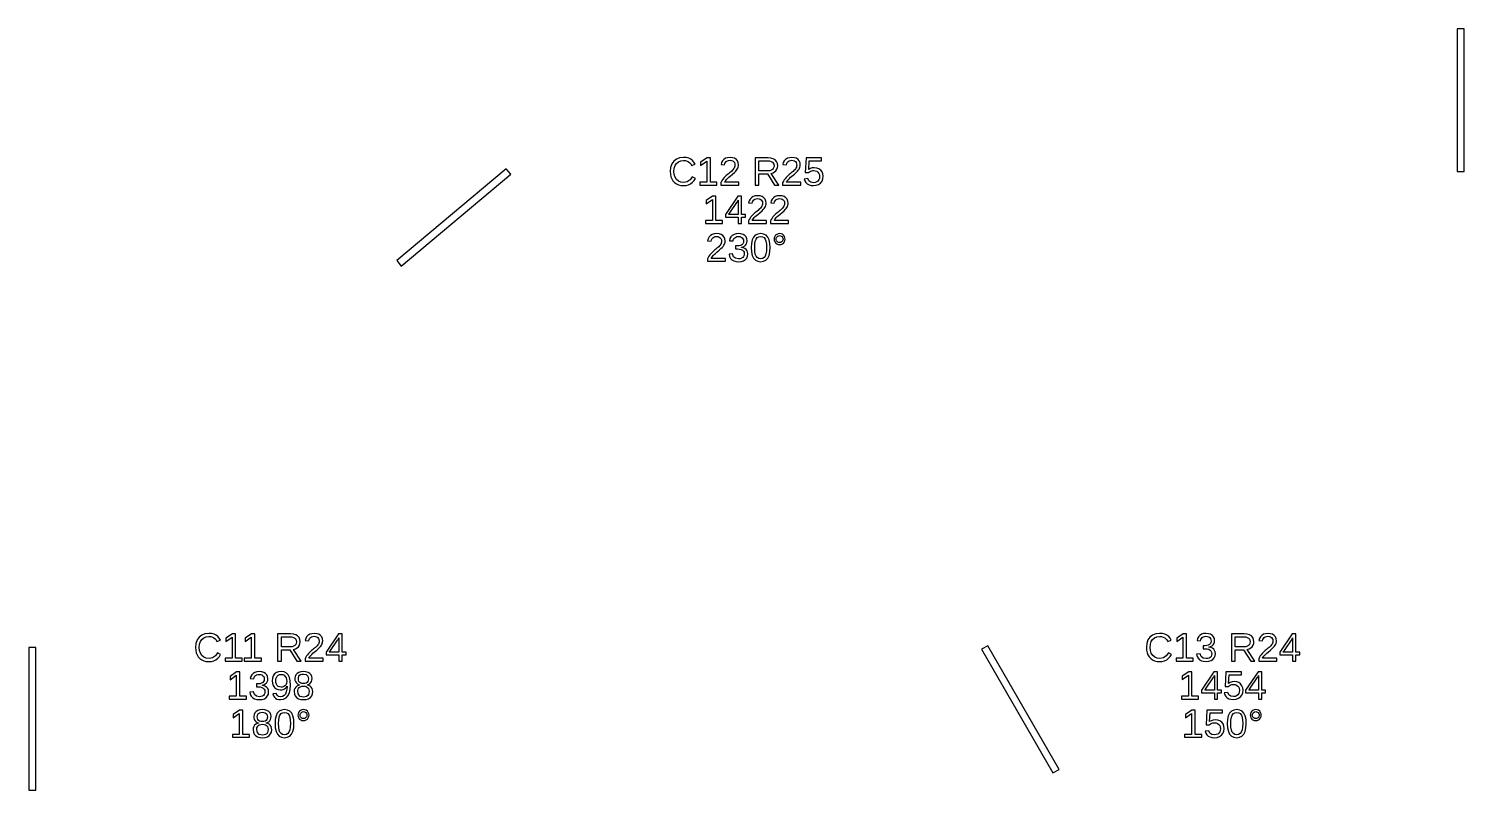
# Model space of a CAD drawing. Extents: x 194 to 2890, y 45 to 1503.
# Drawn here: x 1223.2 to 1524.8, y 845 to 1005 of the extents above; entities that cross this region are included whole.
import ezdxf

# ---------------------------------------------------------------- set-up
doc = ezdxf.new("R2010")
doc.units = 0
doc.layers.get('0').update_dxf_attribs({"linetype": 'CONTINUOUS'})

msp = doc.modelspace()

# ---------------------------------------------------------------- linework, layer by layer
for points in [[(1524.75, 1005), (1523.25, 1005), (1523.25, 975), (1524.75, 975)], [(1361.31, 972.093), (1361.81, 972.222), (1362.26, 972.437), (1362.66, 972.734), (1362.99, 973.109), (1363.26, 973.564), (1362.62, 973.881), (1362.15, 973.219), (1361.55, 972.821), (1360.81, 972.689), (1360.23, 972.76), (1359.73, 972.974), (1359.32, 973.33), (1359.01, 973.803), (1358.83, 974.368), (1358.77, 975.024), (1358.83, 975.685), (1359, 976.244), (1359.3, 976.703), (1359.7, 977.043), (1360.19, 977.247), (1360.78, 977.315), (1361.16, 977.286), (1361.51, 977.198), (1361.83, 977.051), (1362.09, 976.848), (1362.31, 976.593), (1362.47, 976.286), (1363.2, 976.53), (1362.97, 976.961), (1362.67, 977.315), (1362.3, 977.592), (1361.86, 977.791), (1361.35, 977.91), (1360.77, 977.95), (1359.96, 977.863), (1359.28, 977.604), (1358.72, 977.173), (1358.31, 976.589), (1358.06, 975.873), (1357.98, 975.024), (1358.02, 974.441), (1358.13, 973.913), (1358.31, 973.44), (1358.56, 973.028), (1358.89, 972.685), (1359.27, 972.41), (1359.72, 972.21), (1360.22, 972.09), (1360.77, 972.05)], [(1367.8, 972.754), (1366.41, 972.754), (1366.41, 977.864), (1365.73, 977.864), (1364.37, 976.933), (1364.37, 976.241), (1365.67, 977.165), (1365.67, 972.754), (1364.21, 972.754), (1364.21, 972.132), (1367.8, 972.132)], [(1372.42, 972.754), (1369.43, 972.754), (1369.53, 972.946), (1369.66, 973.144), (1369.83, 973.346), (1370.04, 973.559), (1370.29, 973.789), (1370.58, 974.036), (1371.08, 974.457), (1371.47, 974.797), (1371.73, 975.057), (1371.91, 975.277), (1372.06, 975.496), (1372.18, 975.716), (1372.27, 975.936), (1372.32, 976.157), (1372.33, 976.379), (1372.28, 976.843), (1372.13, 977.23), (1371.87, 977.541), (1371.51, 977.768), (1371.07, 977.904), (1370.54, 977.95), (1370.04, 977.905), (1369.61, 977.769), (1369.24, 977.543), (1368.96, 977.24), (1368.76, 976.876), (1368.66, 976.448), (1369.41, 976.379), (1369.47, 976.663), (1369.59, 976.901), (1369.76, 977.093), (1369.98, 977.235), (1370.24, 977.319), (1370.54, 977.348), (1370.84, 977.319), (1371.1, 977.232), (1371.3, 977.087), (1371.46, 976.89), (1371.55, 976.646), (1371.58, 976.355), (1371.56, 976.13), (1371.51, 975.921), (1371.42, 975.728), (1371.3, 975.547), (1371.16, 975.37), (1371, 975.199), (1370.82, 975.031), (1370.62, 974.863), (1370.42, 974.695), (1370.2, 974.522), (1369.98, 974.34), (1369.76, 974.148), (1369.55, 973.943), (1369.34, 973.724), (1369.13, 973.488), (1368.94, 973.233), (1368.78, 972.953), (1368.63, 972.648), (1368.63, 972.132), (1372.42, 972.132)], [(1376.62, 974.512), (1378.4, 974.512), (1379.89, 972.132), (1380.79, 972.132), (1379.16, 974.601), (1379.57, 974.713), (1379.91, 974.896), (1380.19, 975.151), (1380.4, 975.463), (1380.52, 975.821), (1380.56, 976.225), (1380.5, 976.702), (1380.33, 977.104), (1380.03, 977.431), (1379.63, 977.672), (1379.14, 977.816), (1378.54, 977.864), (1375.84, 977.864), (1375.84, 972.132), (1376.62, 972.132)], [(1376.62, 975.126), (1376.62, 977.242), (1378.46, 977.242), (1378.85, 977.213), (1379.18, 977.125), (1379.44, 976.979), (1379.63, 976.778), (1379.74, 976.524), (1379.78, 976.217), (1379.74, 975.898), (1379.63, 975.63), (1379.44, 975.413), (1379.19, 975.254), (1378.87, 975.158), (1378.49, 975.126)], [(1385.39, 972.754), (1382.4, 972.754), (1382.5, 972.946), (1382.63, 973.144), (1382.8, 973.346), (1383, 973.559), (1383.25, 973.789), (1383.54, 974.036), (1384.05, 974.457), (1384.43, 974.797), (1384.7, 975.057), (1384.88, 975.277), (1385.03, 975.496), (1385.15, 975.716), (1385.23, 975.936), (1385.28, 976.157), (1385.3, 976.379), (1385.25, 976.843), (1385.09, 977.23), (1384.84, 977.541), (1384.48, 977.768), (1384.04, 977.904), (1383.5, 977.95), (1383.01, 977.905), (1382.58, 977.769), (1382.21, 977.543), (1381.92, 977.24), (1381.73, 976.876), (1381.63, 976.448), (1382.38, 976.379), (1382.44, 976.663), (1382.56, 976.901), (1382.73, 977.093), (1382.95, 977.235), (1383.21, 977.319), (1383.5, 977.348), (1383.81, 977.319), (1384.06, 977.232), (1384.27, 977.087), (1384.43, 976.89), (1384.52, 976.646), (1384.55, 976.355), (1384.53, 976.13), (1384.48, 975.921), (1384.39, 975.728), (1384.27, 975.547), (1384.13, 975.37), (1383.97, 975.199), (1383.79, 975.031), (1383.59, 974.863), (1383.38, 974.695), (1383.17, 974.522), (1382.95, 974.34), (1382.73, 974.148), (1382.51, 973.943), (1382.3, 973.724), (1382.1, 973.488), (1381.91, 973.233), (1381.74, 972.953), (1381.59, 972.648), (1381.59, 972.132), (1385.39, 972.132)], [(1388.65, 972.108), (1389.15, 972.282), (1389.56, 972.571), (1389.86, 972.961), (1390.03, 973.437), (1390.09, 973.999), (1390.04, 974.497), (1389.87, 974.929), (1389.59, 975.293), (1389.22, 975.569), (1388.77, 975.734), (1388.24, 975.789), (1387.8, 975.749), (1387.4, 975.627), (1387.06, 975.423), (1387.17, 977.242), (1389.76, 977.242), (1389.76, 977.864), (1386.5, 977.864), (1386.31, 974.78), (1387.03, 974.78), (1387.2, 974.915), (1387.37, 975.021), (1387.54, 975.098), (1387.71, 975.15), (1387.9, 975.181), (1388.09, 975.191), (1388.45, 975.154), (1388.75, 975.043), (1389, 974.858), (1389.18, 974.612), (1389.3, 974.321), (1389.33, 973.983), (1389.3, 973.597), (1389.19, 973.271), (1389, 973.004), (1388.75, 972.806), (1388.44, 972.688), (1388.08, 972.648), (1387.52, 972.743), (1387.12, 973.026), (1386.88, 973.499), (1386.14, 973.413), (1386.27, 973.006), (1386.48, 972.668), (1386.77, 972.4), (1387.13, 972.206), (1387.56, 972.089), (1388.06, 972.05)], [(1324.48, 974.425), (1323.52, 975.575), (1300.54, 956.291), (1301.5, 955.142)], [(1368.96, 964.712), (1367.56, 964.712), (1367.56, 969.822), (1366.89, 969.822), (1365.53, 968.89), (1365.53, 968.199), (1366.83, 969.122), (1366.83, 964.712), (1365.37, 964.712), (1365.37, 964.089), (1368.96, 964.089)], [(1372.95, 965.387), (1373.76, 965.387), (1373.76, 965.965), (1372.95, 965.965), (1372.95, 969.822), (1372.18, 969.822), (1369.56, 965.957), (1369.56, 965.387), (1372.26, 965.387), (1372.26, 964.089), (1372.95, 964.089)], [(1370.23, 965.965), (1370.3, 966.046), (1370.52, 966.347), (1371.99, 968.512), (1372.03, 968.576), (1372.08, 968.666), (1372.14, 968.781), (1372.2, 968.89), (1372.24, 968.961), (1372.26, 968.996), (1372.26, 965.965)], [(1378.22, 964.712), (1375.22, 964.712), (1375.32, 964.904), (1375.46, 965.101), (1375.62, 965.304), (1375.83, 965.517), (1376.08, 965.747), (1376.37, 965.993), (1376.87, 966.414), (1377.26, 966.755), (1377.52, 967.015), (1377.7, 967.234), (1377.85, 967.454), (1377.97, 967.674), (1378.06, 967.894), (1378.11, 968.115), (1378.13, 968.337), (1378.07, 968.801), (1377.92, 969.188), (1377.66, 969.499), (1377.3, 969.726), (1376.86, 969.862), (1376.33, 969.908), (1375.83, 969.862), (1375.4, 969.727), (1375.04, 969.501), (1374.75, 969.198), (1374.55, 968.833), (1374.45, 968.406), (1375.2, 968.337), (1375.26, 968.621), (1375.38, 968.859), (1375.56, 969.051), (1375.78, 969.192), (1376.03, 969.277), (1376.33, 969.305), (1376.63, 969.277), (1376.89, 969.19), (1377.1, 969.045), (1377.25, 968.848), (1377.34, 968.604), (1377.37, 968.313), (1377.36, 968.088), (1377.3, 967.879), (1377.21, 967.686), (1377.09, 967.504), (1376.95, 967.328), (1376.79, 967.157), (1376.61, 966.989), (1376.42, 966.821), (1376.21, 966.653), (1375.99, 966.48), (1375.77, 966.297), (1375.55, 966.105), (1375.34, 965.901), (1375.13, 965.681), (1374.93, 965.446), (1374.74, 965.191), (1374.57, 964.911), (1374.42, 964.606), (1374.42, 964.089), (1378.22, 964.089)], [(1382.85, 964.712), (1379.86, 964.712), (1379.96, 964.904), (1380.09, 965.101), (1380.26, 965.304), (1380.46, 965.517), (1380.71, 965.747), (1381, 965.993), (1381.51, 966.414), (1381.89, 966.755), (1382.15, 967.015), (1382.34, 967.234), (1382.49, 967.454), (1382.61, 967.674), (1382.69, 967.894), (1382.74, 968.115), (1382.76, 968.337), (1382.71, 968.801), (1382.55, 969.188), (1382.29, 969.499), (1381.94, 969.726), (1381.5, 969.862), (1380.96, 969.908), (1380.47, 969.862), (1380.04, 969.727), (1379.67, 969.501), (1379.38, 969.198), (1379.19, 968.833), (1379.09, 968.406), (1379.83, 968.337), (1379.9, 968.621), (1380.02, 968.859), (1380.19, 969.051), (1380.41, 969.192), (1380.67, 969.277), (1380.96, 969.305), (1381.27, 969.277), (1381.52, 969.19), (1381.73, 969.045), (1381.88, 968.848), (1381.98, 968.604), (1382.01, 968.313), (1381.99, 968.088), (1381.94, 967.879), (1381.85, 967.686), (1381.73, 967.504), (1381.59, 967.328), (1381.43, 967.157), (1381.25, 966.989), (1381.05, 966.821), (1380.84, 966.653), (1380.63, 966.48), (1380.41, 966.297), (1380.19, 966.105), (1379.97, 965.901), (1379.76, 965.681), (1379.56, 965.446), (1379.37, 965.191), (1379.2, 964.911), (1379.05, 964.606), (1379.05, 964.089), (1382.85, 964.089)], [(1369.6, 956.754), (1366.61, 956.754), (1366.71, 956.946), (1366.84, 957.144), (1367.01, 957.346), (1367.21, 957.559), (1367.46, 957.789), (1367.75, 958.036), (1368.26, 958.457), (1368.64, 958.797), (1368.9, 959.057), (1369.09, 959.277), (1369.24, 959.496), (1369.36, 959.716), (1369.44, 959.936), (1369.49, 960.157), (1369.51, 960.379), (1369.46, 960.843), (1369.3, 961.23), (1369.04, 961.541), (1368.69, 961.768), (1368.24, 961.904), (1367.71, 961.95), (1367.21, 961.905), (1366.78, 961.769), (1366.42, 961.543), (1366.13, 961.24), (1365.93, 960.876), (1365.83, 960.448), (1366.58, 960.379), (1366.65, 960.663), (1366.76, 960.901), (1366.94, 961.093), (1367.16, 961.235), (1367.42, 961.319), (1367.71, 961.348), (1368.01, 961.319), (1368.27, 961.232), (1368.48, 961.087), (1368.63, 960.89), (1368.72, 960.646), (1368.75, 960.355), (1368.74, 960.13), (1368.68, 959.921), (1368.59, 959.728), (1368.48, 959.547), (1368.34, 959.37), (1368.17, 959.199), (1367.99, 959.031), (1367.8, 958.863), (1367.59, 958.695), (1367.37, 958.522), (1367.16, 958.34), (1366.94, 958.148), (1366.72, 957.943), (1366.51, 957.724), (1366.31, 957.488), (1366.12, 957.233), (1365.95, 956.953), (1365.8, 956.648), (1365.8, 956.132), (1369.6, 956.132)], [(1372.92, 956.099), (1373.4, 956.244), (1373.78, 956.486), (1374.06, 956.816), (1374.23, 957.225), (1374.28, 957.714), (1374.24, 958.06), (1374.13, 958.363), (1373.93, 958.626), (1373.66, 958.835), (1373.32, 958.978), (1372.93, 959.057), (1372.93, 959.073), (1373.29, 959.179), (1373.58, 959.335), (1373.82, 959.539), (1373.99, 959.791), (1374.09, 960.089), (1374.13, 960.432), (1374.07, 960.875), (1373.91, 961.247), (1373.65, 961.549), (1373.29, 961.772), (1372.84, 961.905), (1372.31, 961.95), (1371.81, 961.906), (1371.38, 961.774), (1371.02, 961.555), (1370.73, 961.258), (1370.53, 960.892), (1370.43, 960.457), (1371.17, 960.4), (1371.23, 960.678), (1371.34, 960.911), (1371.52, 961.099), (1371.74, 961.237), (1372, 961.32), (1372.3, 961.348), (1372.63, 961.318), (1372.89, 961.229), (1373.1, 961.081), (1373.25, 960.882), (1373.34, 960.64), (1373.37, 960.355), (1373.34, 960.068), (1373.23, 959.826), (1373.04, 959.629), (1372.79, 959.483), (1372.48, 959.395), (1372.11, 959.366), (1371.71, 959.366), (1371.71, 958.731), (1372.12, 958.731), (1372.54, 958.702), (1372.89, 958.615), (1373.16, 958.469), (1373.36, 958.271), (1373.48, 958.028), (1373.52, 957.739), (1373.49, 957.41), (1373.38, 957.14), (1373.21, 956.929), (1372.97, 956.778), (1372.68, 956.687), (1372.34, 956.656), (1371.71, 956.769), (1371.29, 957.108), (1371.09, 957.674), (1370.33, 957.604), (1370.45, 957.134), (1370.65, 956.746), (1370.95, 956.443), (1371.34, 956.225), (1371.8, 956.094), (1372.34, 956.05)], [(1377.56, 956.134), (1378.06, 956.387), (1378.45, 956.807), (1378.73, 957.387), (1378.9, 958.118), (1378.96, 959), (1378.91, 959.894), (1378.75, 960.629), (1378.48, 961.205), (1378.1, 961.619), (1377.6, 961.867), (1376.98, 961.95), (1376.35, 961.868), (1375.84, 961.623), (1375.46, 961.213), (1375.19, 960.64), (1375.03, 959.902), (1374.98, 959), (1375.03, 958.114), (1375.2, 957.382), (1375.47, 956.803), (1375.86, 956.385), (1376.35, 956.134), (1376.96, 956.05)], [(1381.25, 959.668), (1381.53, 959.781), (1381.77, 959.968), (1381.96, 960.21), (1382.08, 960.484), (1382.12, 960.79), (1382.08, 961.097), (1381.97, 961.371), (1381.78, 961.612), (1381.53, 961.8), (1381.26, 961.912), (1380.95, 961.95), (1380.64, 961.912), (1380.36, 961.798), (1380.12, 961.608), (1379.93, 961.365), (1379.82, 961.093), (1379.78, 960.79), (1379.82, 960.488), (1379.93, 960.215), (1380.13, 959.972), (1380.37, 959.783), (1380.64, 959.669), (1380.95, 959.631)], [(1376.57, 956.711), (1376.25, 956.9), (1376.02, 957.214), (1375.85, 957.664), (1375.75, 958.259), (1375.72, 959), (1375.75, 959.759), (1375.85, 960.362), (1376.01, 960.806), (1376.25, 961.112), (1376.57, 961.295), (1376.98, 961.356), (1377.38, 961.294), (1377.7, 961.108), (1377.93, 960.798), (1378.09, 960.351), (1378.18, 959.751), (1378.22, 959), (1378.18, 958.271), (1378.08, 957.68), (1377.91, 957.226), (1377.68, 956.905), (1377.36, 956.712), (1376.97, 956.648)], [(1380.76, 960.082), (1380.59, 960.154), (1380.44, 960.274), (1380.32, 960.427), (1380.25, 960.599), (1380.23, 960.79), (1380.25, 960.981), (1380.32, 961.154), (1380.44, 961.307), (1380.59, 961.427), (1380.76, 961.499), (1380.95, 961.523), (1381.14, 961.499), (1381.31, 961.429), (1381.46, 961.311), (1381.58, 961.159), (1381.65, 960.986), (1381.67, 960.79), (1381.65, 960.597), (1381.58, 960.424), (1381.46, 960.271), (1381.31, 960.153), (1381.14, 960.082), (1380.95, 960.058)], [(1261.62, 872.093), (1262.12, 872.222), (1262.57, 872.437), (1262.97, 872.734), (1263.3, 873.109), (1263.56, 873.564), (1262.93, 873.881), (1262.46, 873.219), (1261.86, 872.821), (1261.12, 872.689), (1260.54, 872.76), (1260.04, 872.974), (1259.63, 873.33), (1259.32, 873.803), (1259.14, 874.368), (1259.08, 875.024), (1259.14, 875.685), (1259.31, 876.244), (1259.61, 876.703), (1260.01, 877.043), (1260.5, 877.247), (1261.09, 877.315), (1261.47, 877.286), (1261.82, 877.198), (1262.13, 877.051), (1262.4, 876.848), (1262.62, 876.593), (1262.78, 876.286), (1263.51, 876.53), (1263.28, 876.961), (1262.98, 877.315), (1262.61, 877.592), (1262.17, 877.791), (1261.66, 877.91), (1261.08, 877.95), (1260.27, 877.863), (1259.58, 877.604), (1259.03, 877.173), (1258.62, 876.589), (1258.37, 875.873), (1258.29, 875.024), (1258.32, 874.441), (1258.43, 873.913), (1258.62, 873.44), (1258.87, 873.028), (1259.2, 872.685), (1259.58, 872.41), (1260.03, 872.21), (1260.53, 872.09), (1261.08, 872.05)], [(1268.11, 872.754), (1266.71, 872.754), (1266.71, 877.864), (1266.04, 877.864), (1264.68, 876.933), (1264.68, 876.241), (1265.98, 877.165), (1265.98, 872.754), (1264.52, 872.754), (1264.52, 872.132), (1268.11, 872.132)], [(1272.13, 872.754), (1270.73, 872.754), (1270.73, 877.864), (1270.06, 877.864), (1268.7, 876.933), (1268.7, 876.241), (1269.99, 877.165), (1269.99, 872.754), (1268.53, 872.754), (1268.53, 872.132), (1272.13, 872.132)], [(1276.31, 874.512), (1278.1, 874.512), (1279.58, 872.132), (1280.48, 872.132), (1278.85, 874.601), (1279.26, 874.713), (1279.6, 874.896), (1279.88, 875.151), (1280.09, 875.463), (1280.21, 875.821), (1280.25, 876.225), (1280.19, 876.702), (1280.02, 877.104), (1279.72, 877.431), (1279.32, 877.672), (1278.83, 877.816), (1278.23, 877.864), (1275.53, 877.864), (1275.53, 872.132), (1276.31, 872.132)], [(1285.08, 872.754), (1282.09, 872.754), (1282.19, 872.946), (1282.32, 873.144), (1282.49, 873.346), (1282.7, 873.559), (1282.94, 873.789), (1283.23, 874.036), (1283.74, 874.457), (1284.12, 874.797), (1284.39, 875.057), (1284.57, 875.277), (1284.72, 875.496), (1284.84, 875.716), (1284.92, 875.936), (1284.98, 876.157), (1284.99, 876.379), (1284.94, 876.843), (1284.79, 877.23), (1284.53, 877.541), (1284.17, 877.768), (1283.73, 877.904), (1283.19, 877.95), (1282.7, 877.905), (1282.27, 877.769), (1281.9, 877.543), (1281.61, 877.24), (1281.42, 876.876), (1281.32, 876.448), (1282.07, 876.379), (1282.13, 876.663), (1282.25, 876.901), (1282.42, 877.093), (1282.64, 877.235), (1282.9, 877.319), (1283.19, 877.348), (1283.5, 877.319), (1283.75, 877.232), (1283.96, 877.087), (1284.12, 876.89), (1284.21, 876.646), (1284.24, 876.355), (1284.22, 876.13), (1284.17, 875.921), (1284.08, 875.728), (1283.96, 875.547), (1283.82, 875.37), (1283.66, 875.199), (1283.48, 875.031), (1283.28, 874.863), (1283.07, 874.695), (1282.86, 874.522), (1282.64, 874.34), (1282.42, 874.148), (1282.2, 873.943), (1281.99, 873.724), (1281.79, 873.488), (1281.6, 873.233), (1281.43, 872.953), (1281.29, 872.648), (1281.29, 872.132), (1285.08, 872.132)], [(1289.09, 873.429), (1289.89, 873.429), (1289.89, 874.007), (1289.09, 874.007), (1289.09, 877.864), (1288.32, 877.864), (1285.69, 873.999), (1285.69, 873.429), (1288.39, 873.429), (1288.39, 872.132), (1289.09, 872.132)], [(1461.31, 872.093), (1461.81, 872.222), (1462.26, 872.437), (1462.66, 872.734), (1462.99, 873.109), (1463.26, 873.564), (1462.62, 873.881), (1462.15, 873.219), (1461.55, 872.821), (1460.81, 872.689), (1460.23, 872.76), (1459.73, 872.974), (1459.32, 873.33), (1459.01, 873.803), (1458.83, 874.368), (1458.77, 875.024), (1458.83, 875.685), (1459, 876.244), (1459.3, 876.703), (1459.7, 877.043), (1460.19, 877.247), (1460.78, 877.315), (1461.16, 877.286), (1461.51, 877.198), (1461.83, 877.051), (1462.09, 876.848), (1462.31, 876.593), (1462.47, 876.286), (1463.2, 876.53), (1462.97, 876.961), (1462.67, 877.315), (1462.3, 877.592), (1461.86, 877.791), (1461.35, 877.91), (1460.77, 877.95), (1459.96, 877.863), (1459.28, 877.604), (1458.72, 877.173), (1458.31, 876.589), (1458.06, 875.873), (1457.98, 875.024), (1458.02, 874.441), (1458.13, 873.913), (1458.31, 873.44), (1458.56, 873.028), (1458.89, 872.685), (1459.27, 872.41), (1459.72, 872.21), (1460.22, 872.09), (1460.77, 872.05)], [(1467.8, 872.754), (1466.41, 872.754), (1466.41, 877.864), (1465.73, 877.864), (1464.37, 876.933), (1464.37, 876.241), (1465.67, 877.165), (1465.67, 872.754), (1464.21, 872.754), (1464.21, 872.132), (1467.8, 872.132)], [(1471.11, 872.099), (1471.59, 872.244), (1471.97, 872.486), (1472.25, 872.816), (1472.42, 873.225), (1472.48, 873.714), (1472.44, 874.06), (1472.32, 874.363), (1472.12, 874.626), (1471.85, 874.835), (1471.51, 874.978), (1471.12, 875.057), (1471.12, 875.073), (1471.48, 875.179), (1471.77, 875.335), (1472.01, 875.539), (1472.18, 875.791), (1472.28, 876.089), (1472.32, 876.432), (1472.26, 876.875), (1472.1, 877.247), (1471.84, 877.549), (1471.48, 877.772), (1471.03, 877.905), (1470.5, 877.95), (1470, 877.906), (1469.57, 877.774), (1469.21, 877.555), (1468.92, 877.258), (1468.72, 876.892), (1468.62, 876.457), (1469.36, 876.4), (1469.42, 876.678), (1469.54, 876.911), (1469.71, 877.099), (1469.93, 877.237), (1470.19, 877.32), (1470.49, 877.348), (1470.82, 877.318), (1471.08, 877.229), (1471.29, 877.081), (1471.44, 876.882), (1471.53, 876.64), (1471.56, 876.355), (1471.53, 876.068), (1471.42, 875.826), (1471.23, 875.629), (1470.98, 875.483), (1470.67, 875.395), (1470.3, 875.366), (1469.9, 875.366), (1469.9, 874.731), (1470.32, 874.731), (1470.73, 874.702), (1471.08, 874.615), (1471.35, 874.469), (1471.55, 874.271), (1471.68, 874.028), (1471.72, 873.739), (1471.68, 873.41), (1471.57, 873.14), (1471.4, 872.929), (1471.16, 872.778), (1470.87, 872.687), (1470.53, 872.656), (1469.9, 872.769), (1469.49, 873.108), (1469.28, 873.674), (1468.53, 873.604), (1468.64, 873.134), (1468.84, 872.746), (1469.14, 872.443), (1469.53, 872.225), (1469.99, 872.094), (1470.53, 872.05)], [(1476.62, 874.512), (1478.4, 874.512), (1479.89, 872.132), (1480.79, 872.132), (1479.16, 874.601), (1479.57, 874.713), (1479.91, 874.896), (1480.19, 875.151), (1480.4, 875.463), (1480.52, 875.821), (1480.56, 876.225), (1480.5, 876.702), (1480.33, 877.104), (1480.03, 877.431), (1479.63, 877.672), (1479.14, 877.816), (1478.54, 877.864), (1475.84, 877.864), (1475.84, 872.132), (1476.62, 872.132)], [(1485.39, 872.754), (1482.4, 872.754), (1482.5, 872.946), (1482.63, 873.144), (1482.8, 873.346), (1483, 873.559), (1483.25, 873.789), (1483.54, 874.036), (1484.05, 874.457), (1484.43, 874.797), (1484.7, 875.057), (1484.88, 875.277), (1485.03, 875.496), (1485.15, 875.716), (1485.23, 875.936), (1485.28, 876.157), (1485.3, 876.379), (1485.25, 876.843), (1485.09, 877.23), (1484.84, 877.541), (1484.48, 877.768), (1484.04, 877.904), (1483.5, 877.95), (1483.01, 877.905), (1482.58, 877.769), (1482.21, 877.543), (1481.92, 877.24), (1481.73, 876.876), (1481.63, 876.448), (1482.38, 876.379), (1482.44, 876.663), (1482.56, 876.901), (1482.73, 877.093), (1482.95, 877.235), (1483.21, 877.319), (1483.5, 877.348), (1483.81, 877.319), (1484.06, 877.232), (1484.27, 877.087), (1484.43, 876.89), (1484.52, 876.646), (1484.55, 876.355), (1484.53, 876.13), (1484.48, 875.921), (1484.39, 875.728), (1484.27, 875.547), (1484.13, 875.37), (1483.97, 875.199), (1483.79, 875.031), (1483.59, 874.863), (1483.38, 874.695), (1483.17, 874.522), (1482.95, 874.34), (1482.73, 874.148), (1482.51, 873.943), (1482.3, 873.724), (1482.1, 873.488), (1481.91, 873.233), (1481.74, 872.953), (1481.59, 872.648), (1481.59, 872.132), (1485.39, 872.132)], [(1489.39, 873.429), (1490.2, 873.429), (1490.2, 874.007), (1489.39, 874.007), (1489.39, 877.864), (1488.63, 877.864), (1486, 873.999), (1486, 873.429), (1488.7, 873.429), (1488.7, 872.132), (1489.39, 872.132)], [(1224.75, 875), (1223.25, 875), (1223.25, 845), (1224.75, 845)], [(1276.31, 875.126), (1276.31, 877.242), (1278.15, 877.242), (1278.54, 877.213), (1278.87, 877.125), (1279.13, 876.979), (1279.32, 876.778), (1279.43, 876.524), (1279.47, 876.217), (1279.43, 875.898), (1279.32, 875.63), (1279.13, 875.413), (1278.88, 875.254), (1278.56, 875.158), (1278.18, 875.126)], [(1286.37, 874.007), (1286.43, 874.089), (1286.65, 874.39), (1288.12, 876.554), (1288.16, 876.618), (1288.22, 876.708), (1288.28, 876.823), (1288.34, 876.932), (1288.38, 877.004), (1288.39, 877.038), (1288.39, 874.007)], [(1439.65, 849.394), (1424.65, 875.375), (1423.35, 874.625), (1438.35, 848.644)], [(1476.62, 875.126), (1476.62, 877.242), (1478.46, 877.242), (1478.85, 877.213), (1479.18, 877.125), (1479.44, 876.979), (1479.63, 876.778), (1479.74, 876.524), (1479.78, 876.217), (1479.74, 875.898), (1479.63, 875.63), (1479.44, 875.413), (1479.19, 875.254), (1478.87, 875.158), (1478.49, 875.126)], [(1486.68, 874.007), (1486.74, 874.089), (1486.96, 874.39), (1488.43, 876.554), (1488.47, 876.618), (1488.52, 876.708), (1488.59, 876.823), (1488.65, 876.932), (1488.69, 877.004), (1488.7, 877.038), (1488.7, 874.007)], [(1268.96, 864.754), (1267.56, 864.754), (1267.56, 869.864), (1266.89, 869.864), (1265.53, 868.933), (1265.53, 868.241), (1266.83, 869.165), (1266.83, 864.754), (1265.37, 864.754), (1265.37, 864.132), (1268.96, 864.132)], [(1272.26, 864.099), (1272.74, 864.244), (1273.13, 864.486), (1273.41, 864.816), (1273.58, 865.225), (1273.63, 865.714), (1273.59, 866.06), (1273.47, 866.363), (1273.28, 866.626), (1273.01, 866.835), (1272.67, 866.978), (1272.27, 867.057), (1272.27, 867.073), (1272.63, 867.179), (1272.93, 867.335), (1273.17, 867.539), (1273.34, 867.791), (1273.44, 868.089), (1273.47, 868.432), (1273.42, 868.875), (1273.26, 869.247), (1273, 869.549), (1272.64, 869.772), (1272.19, 869.905), (1271.66, 869.95), (1271.16, 869.906), (1270.73, 869.774), (1270.36, 869.555), (1270.08, 869.258), (1269.88, 868.892), (1269.78, 868.457), (1270.52, 868.4), (1270.58, 868.678), (1270.69, 868.911), (1270.86, 869.099), (1271.08, 869.237), (1271.35, 869.32), (1271.65, 869.348), (1271.97, 869.318), (1272.24, 869.229), (1272.45, 869.081), (1272.6, 868.882), (1272.69, 868.64), (1272.72, 868.355), (1272.69, 868.068), (1272.57, 867.826), (1272.39, 867.629), (1272.14, 867.483), (1271.83, 867.395), (1271.46, 867.366), (1271.06, 867.366), (1271.06, 866.731), (1271.47, 866.731), (1271.89, 866.702), (1272.24, 866.615), (1272.51, 866.469), (1272.71, 866.271), (1272.83, 866.028), (1272.87, 865.739), (1272.84, 865.41), (1272.73, 865.14), (1272.56, 864.929), (1272.32, 864.778), (1272.03, 864.687), (1271.69, 864.656), (1271.06, 864.769), (1270.64, 865.108), (1270.44, 865.674), (1269.68, 865.604), (1269.79, 865.134), (1270, 864.746), (1270.3, 864.443), (1270.68, 864.225), (1271.15, 864.094), (1271.69, 864.05)], [(1276.78, 864.138), (1277.29, 864.403), (1277.7, 864.844), (1278, 865.448), (1278.18, 866.205), (1278.24, 867.114), (1278.18, 867.981), (1278.02, 868.691), (1277.75, 869.242), (1277.37, 869.635), (1276.88, 869.871), (1276.3, 869.95), (1275.74, 869.893), (1275.28, 869.721), (1274.9, 869.435), (1274.61, 869.049), (1274.45, 868.578), (1274.39, 868.021), (1274.44, 867.476), (1274.6, 867.009), (1274.85, 866.617), (1275.2, 866.324), (1275.61, 866.147), (1276.09, 866.089), (1276.4, 866.113), (1276.69, 866.187), (1276.96, 866.31), (1277.2, 866.474), (1277.38, 866.67), (1277.52, 866.898), (1277.47, 866.23), (1277.35, 865.672), (1277.15, 865.226), (1276.89, 864.901), (1276.57, 864.705), (1276.18, 864.64), (1275.74, 864.72), (1275.41, 864.958), (1275.21, 865.356), (1274.51, 865.246), (1274.65, 864.865), (1274.84, 864.56), (1275.09, 864.333), (1275.39, 864.176), (1275.75, 864.082), (1276.16, 864.05)], [(1275.94, 866.707), (1275.67, 866.828), (1275.44, 867.03), (1275.27, 867.302), (1275.17, 867.633), (1275.14, 868.021), (1275.17, 868.403), (1275.27, 868.727), (1275.44, 868.996), (1275.67, 869.196), (1275.95, 869.316), (1276.27, 869.356), (1276.61, 869.309), (1276.89, 869.169), (1277.12, 868.935), (1277.3, 868.624), (1277.41, 868.253), (1277.44, 867.822), (1277.42, 867.605), (1277.37, 867.404), (1277.29, 867.22), (1277.17, 867.057), (1277.03, 866.92), (1276.86, 866.811), (1276.67, 866.731), (1276.47, 866.682), (1276.27, 866.666)], [(1281.53, 864.099), (1282.02, 864.247), (1282.4, 864.494), (1282.68, 864.828), (1282.85, 865.24), (1282.91, 865.731), (1282.87, 866.087), (1282.77, 866.401), (1282.6, 866.672), (1282.37, 866.891), (1282.09, 867.047), (1281.75, 867.138), (1281.75, 867.155), (1282.04, 867.247), (1282.29, 867.401), (1282.49, 867.614), (1282.64, 867.873), (1282.73, 868.159), (1282.76, 868.473), (1282.71, 868.895), (1282.55, 869.254), (1282.27, 869.551), (1281.91, 869.773), (1281.46, 869.906), (1280.94, 869.95), (1280.42, 869.905), (1279.99, 869.769), (1279.62, 869.543), (1279.35, 869.244), (1279.19, 868.89), (1279.13, 868.481), (1279.16, 868.167), (1279.25, 867.881), (1279.4, 867.622), (1279.6, 867.407), (1279.85, 867.248), (1280.14, 867.146), (1280.14, 867.13), (1279.83, 867.043), (1279.55, 866.888), (1279.32, 866.666), (1279.14, 866.391), (1279.03, 866.077), (1279, 865.722), (1279.05, 865.229), (1279.23, 864.816), (1279.52, 864.486), (1279.91, 864.244), (1280.39, 864.099), (1280.95, 864.05)], [(1280.63, 867.452), (1280.37, 867.538), (1280.16, 867.681), (1280, 867.88), (1279.91, 868.13), (1279.88, 868.432), (1279.91, 868.728), (1280, 868.971), (1280.15, 869.16), (1280.36, 869.296), (1280.62, 869.377), (1280.94, 869.405), (1281.53, 869.297), (1281.89, 868.972), (1282, 868.432), (1281.97, 868.11), (1281.88, 867.853), (1281.73, 867.661), (1281.53, 867.529), (1281.26, 867.45), (1280.95, 867.423)], [(1468.96, 864.798), (1467.56, 864.798), (1467.56, 869.909), (1466.89, 869.909), (1465.53, 868.977), (1465.53, 868.285), (1466.83, 869.209), (1466.83, 864.798), (1465.37, 864.798), (1465.37, 864.176), (1468.96, 864.176)], [(1472.95, 865.474), (1473.76, 865.474), (1473.76, 866.051), (1472.95, 866.051), (1472.95, 869.909), (1472.18, 869.909), (1469.56, 866.043), (1469.56, 865.474), (1472.26, 865.474), (1472.26, 864.176), (1472.95, 864.176)], [(1470.23, 866.051), (1470.3, 866.133), (1470.52, 866.434), (1471.99, 868.598), (1472.03, 868.663), (1472.08, 868.752), (1472.14, 868.867), (1472.2, 868.976), (1472.24, 869.048), (1472.26, 869.083), (1472.26, 866.051)], [(1476.84, 864.152), (1477.34, 864.326), (1477.75, 864.615), (1478.04, 865.005), (1478.22, 865.481), (1478.28, 866.043), (1478.23, 866.541), (1478.06, 866.973), (1477.78, 867.337), (1477.41, 867.613), (1476.96, 867.778), (1476.43, 867.833), (1475.99, 867.793), (1475.59, 867.671), (1475.25, 867.467), (1475.36, 869.286), (1477.95, 869.286), (1477.95, 869.909), (1474.69, 869.909), (1474.5, 866.824), (1475.22, 866.824), (1475.39, 866.959), (1475.56, 867.065), (1475.73, 867.142), (1475.9, 867.194), (1476.09, 867.225), (1476.28, 867.235), (1476.64, 867.198), (1476.94, 867.087), (1477.19, 866.902), (1477.37, 866.656), (1477.49, 866.365), (1477.52, 866.027), (1477.49, 865.642), (1477.38, 865.315), (1477.19, 865.048), (1476.94, 864.851), (1476.63, 864.732), (1476.27, 864.692), (1475.71, 864.787), (1475.31, 865.07), (1475.07, 865.543), (1474.33, 865.457), (1474.46, 865.05), (1474.67, 864.712), (1474.96, 864.444), (1475.32, 864.25), (1475.75, 864.133), (1476.25, 864.094)], [(1482.22, 865.474), (1483.02, 865.474), (1483.02, 866.051), (1482.22, 866.051), (1482.22, 869.909), (1481.45, 869.909), (1478.83, 866.043), (1478.83, 865.474), (1481.53, 865.474), (1481.53, 864.176), (1482.22, 864.176)], [(1479.5, 866.051), (1479.57, 866.133), (1479.79, 866.434), (1481.25, 868.598), (1481.3, 868.663), (1481.35, 868.752), (1481.41, 868.867), (1481.47, 868.976), (1481.51, 869.048), (1481.53, 869.083), (1481.53, 866.051)], [(1280.29, 864.731), (1279.89, 865.126), (1279.75, 865.783), (1279.79, 866.098), (1279.89, 866.365), (1280.07, 866.583), (1280.3, 866.745), (1280.59, 866.842), (1280.94, 866.874), (1281.29, 866.844), (1281.59, 866.754), (1281.83, 866.603), (1282, 866.394), (1282.11, 866.126), (1282.15, 865.8), (1282.11, 865.42), (1282.02, 865.115), (1281.85, 864.886), (1281.62, 864.727), (1281.33, 864.631), (1280.96, 864.599)], [(1269.61, 856.754), (1268.21, 856.754), (1268.21, 861.864), (1267.54, 861.864), (1266.18, 860.933), (1266.18, 860.241), (1267.48, 861.165), (1267.48, 856.754), (1266.02, 856.754), (1266.02, 856.132), (1269.61, 856.132)], [(1272.92, 856.099), (1273.4, 856.247), (1273.78, 856.494), (1274.06, 856.828), (1274.23, 857.24), (1274.29, 857.731), (1274.25, 858.087), (1274.15, 858.401), (1273.98, 858.672), (1273.75, 858.891), (1273.47, 859.047), (1273.13, 859.138), (1273.13, 859.155), (1273.42, 859.247), (1273.67, 859.401), (1273.87, 859.614), (1274.03, 859.873), (1274.12, 860.159), (1274.15, 860.473), (1274.09, 860.895), (1273.93, 861.254), (1273.66, 861.551), (1273.29, 861.773), (1272.84, 861.906), (1272.32, 861.95), (1271.81, 861.905), (1271.37, 861.769), (1271, 861.543), (1270.73, 861.244), (1270.57, 860.89), (1270.51, 860.481), (1270.54, 860.167), (1270.63, 859.881), (1270.78, 859.622), (1270.99, 859.407), (1271.23, 859.248), (1271.52, 859.146), (1271.52, 859.13), (1271.21, 859.043), (1270.93, 858.888), (1270.7, 858.666), (1270.52, 858.391), (1270.41, 858.077), (1270.38, 857.722), (1270.44, 857.229), (1270.61, 856.816), (1270.9, 856.486), (1271.29, 856.244), (1271.77, 856.099), (1272.34, 856.05)], [(1272.01, 859.452), (1271.75, 859.538), (1271.54, 859.681), (1271.39, 859.88), (1271.29, 860.13), (1271.26, 860.432), (1271.29, 860.728), (1271.38, 860.971), (1271.53, 861.16), (1271.74, 861.296), (1272, 861.377), (1272.32, 861.405), (1272.91, 861.297), (1273.27, 860.972), (1273.39, 860.432), (1273.36, 860.11), (1273.27, 859.853), (1273.11, 859.661), (1272.91, 859.529), (1272.64, 859.45), (1272.33, 859.423)], [(1277.56, 856.134), (1278.06, 856.387), (1278.45, 856.807), (1278.73, 857.387), (1278.9, 858.118), (1278.96, 859), (1278.91, 859.894), (1278.75, 860.629), (1278.48, 861.205), (1278.1, 861.619), (1277.6, 861.867), (1276.98, 861.95), (1276.35, 861.868), (1275.84, 861.623), (1275.46, 861.213), (1275.19, 860.64), (1275.03, 859.902), (1274.98, 859), (1275.03, 858.114), (1275.2, 857.382), (1275.47, 856.803), (1275.86, 856.385), (1276.35, 856.134), (1276.96, 856.05)], [(1276.57, 856.711), (1276.25, 856.9), (1276.02, 857.214), (1275.85, 857.664), (1275.75, 858.259), (1275.72, 859), (1275.75, 859.759), (1275.85, 860.362), (1276.01, 860.806), (1276.25, 861.112), (1276.57, 861.295), (1276.98, 861.356), (1277.38, 861.294), (1277.7, 861.108), (1277.93, 860.798), (1278.09, 860.351), (1278.18, 859.751), (1278.22, 859), (1278.18, 858.271), (1278.08, 857.68), (1277.91, 857.226), (1277.68, 856.905), (1277.36, 856.712), (1276.97, 856.648)], [(1281.25, 859.668), (1281.53, 859.781), (1281.77, 859.968), (1281.96, 860.21), (1282.08, 860.484), (1282.12, 860.79), (1282.08, 861.097), (1281.97, 861.371), (1281.78, 861.612), (1281.53, 861.8), (1281.26, 861.912), (1280.95, 861.95), (1280.64, 861.912), (1280.36, 861.798), (1280.12, 861.608), (1279.93, 861.365), (1279.82, 861.093), (1279.78, 860.79), (1279.82, 860.488), (1279.93, 860.215), (1280.13, 859.972), (1280.37, 859.783), (1280.64, 859.669), (1280.95, 859.631)], [(1280.76, 860.082), (1280.59, 860.154), (1280.44, 860.274), (1280.32, 860.427), (1280.25, 860.599), (1280.23, 860.79), (1280.25, 860.981), (1280.32, 861.154), (1280.44, 861.307), (1280.59, 861.427), (1280.76, 861.499), (1280.95, 861.523), (1281.14, 861.499), (1281.31, 861.429), (1281.46, 861.311), (1281.58, 861.159), (1281.65, 860.986), (1281.67, 860.79), (1281.65, 860.597), (1281.58, 860.424), (1281.46, 860.271), (1281.31, 860.153), (1281.14, 860.082), (1280.95, 860.058)], [(1469.61, 856.754), (1468.21, 856.754), (1468.21, 861.864), (1467.54, 861.864), (1466.18, 860.933), (1466.18, 860.241), (1467.48, 861.165), (1467.48, 856.754), (1466.02, 856.754), (1466.02, 856.132), (1469.61, 856.132)], [(1472.86, 856.108), (1473.36, 856.282), (1473.76, 856.571), (1474.06, 856.961), (1474.24, 857.437), (1474.3, 857.999), (1474.25, 858.497), (1474.08, 858.929), (1473.8, 859.293), (1473.43, 859.569), (1472.98, 859.734), (1472.45, 859.789), (1472, 859.749), (1471.61, 859.627), (1471.27, 859.423), (1471.38, 861.242), (1473.97, 861.242), (1473.97, 861.864), (1470.71, 861.864), (1470.52, 858.78), (1471.23, 858.78), (1471.4, 858.915), (1471.57, 859.021), (1471.75, 859.098), (1471.92, 859.15), (1472.11, 859.181), (1472.3, 859.191), (1472.65, 859.154), (1472.95, 859.043), (1473.2, 858.858), (1473.39, 858.612), (1473.5, 858.321), (1473.54, 857.983), (1473.5, 857.597), (1473.39, 857.271), (1473.21, 857.004), (1472.96, 856.806), (1472.65, 856.688), (1472.28, 856.648), (1471.72, 856.743), (1471.33, 857.026), (1471.09, 857.499), (1470.35, 857.413), (1470.48, 857.006), (1470.68, 856.668), (1470.97, 856.4), (1471.34, 856.206), (1471.77, 856.089), (1472.27, 856.05)], [(1477.56, 856.134), (1478.06, 856.387), (1478.45, 856.807), (1478.73, 857.387), (1478.9, 858.118), (1478.96, 859), (1478.91, 859.894), (1478.75, 860.629), (1478.48, 861.205), (1478.1, 861.619), (1477.6, 861.867), (1476.98, 861.95), (1476.35, 861.868), (1475.84, 861.623), (1475.46, 861.213), (1475.19, 860.64), (1475.03, 859.902), (1474.98, 859), (1475.03, 858.114), (1475.2, 857.382), (1475.47, 856.803), (1475.86, 856.385), (1476.35, 856.134), (1476.96, 856.05)], [(1476.57, 856.711), (1476.25, 856.9), (1476.02, 857.214), (1475.85, 857.664), (1475.75, 858.259), (1475.72, 859), (1475.75, 859.759), (1475.85, 860.362), (1476.01, 860.806), (1476.25, 861.112), (1476.57, 861.295), (1476.98, 861.356), (1477.38, 861.294), (1477.7, 861.108), (1477.93, 860.798), (1478.09, 860.351), (1478.18, 859.751), (1478.22, 859), (1478.18, 858.271), (1478.08, 857.68), (1477.91, 857.226), (1477.68, 856.905), (1477.36, 856.712), (1476.97, 856.648)], [(1481.25, 859.668), (1481.53, 859.781), (1481.77, 859.968), (1481.96, 860.21), (1482.08, 860.484), (1482.12, 860.79), (1482.08, 861.097), (1481.97, 861.371), (1481.78, 861.612), (1481.53, 861.8), (1481.26, 861.912), (1480.95, 861.95), (1480.64, 861.912), (1480.36, 861.798), (1480.12, 861.608), (1479.93, 861.365), (1479.82, 861.093), (1479.78, 860.79), (1479.82, 860.488), (1479.93, 860.215), (1480.13, 859.972), (1480.37, 859.783), (1480.64, 859.669), (1480.95, 859.631)], [(1480.76, 860.082), (1480.59, 860.154), (1480.44, 860.274), (1480.32, 860.427), (1480.25, 860.599), (1480.23, 860.79), (1480.25, 860.981), (1480.32, 861.154), (1480.44, 861.307), (1480.59, 861.427), (1480.76, 861.499), (1480.95, 861.523), (1481.14, 861.499), (1481.31, 861.429), (1481.46, 861.311), (1481.58, 861.159), (1481.65, 860.986), (1481.67, 860.79), (1481.65, 860.597), (1481.58, 860.424), (1481.46, 860.271), (1481.31, 860.153), (1481.14, 860.082), (1480.95, 860.058)], [(1271.67, 856.731), (1271.27, 857.126), (1271.14, 857.783), (1271.17, 858.098), (1271.27, 858.365), (1271.45, 858.583), (1271.68, 858.745), (1271.97, 858.842), (1272.32, 858.874), (1272.67, 858.844), (1272.97, 858.754), (1273.21, 858.603), (1273.39, 858.394), (1273.49, 858.126), (1273.53, 857.8), (1273.5, 857.42), (1273.4, 857.115), (1273.23, 856.886), (1273.01, 856.727), (1272.71, 856.631), (1272.34, 856.599)]]:
    msp.add_lwpolyline(points, close=True)

doc.saveas('drawing.dxf')
